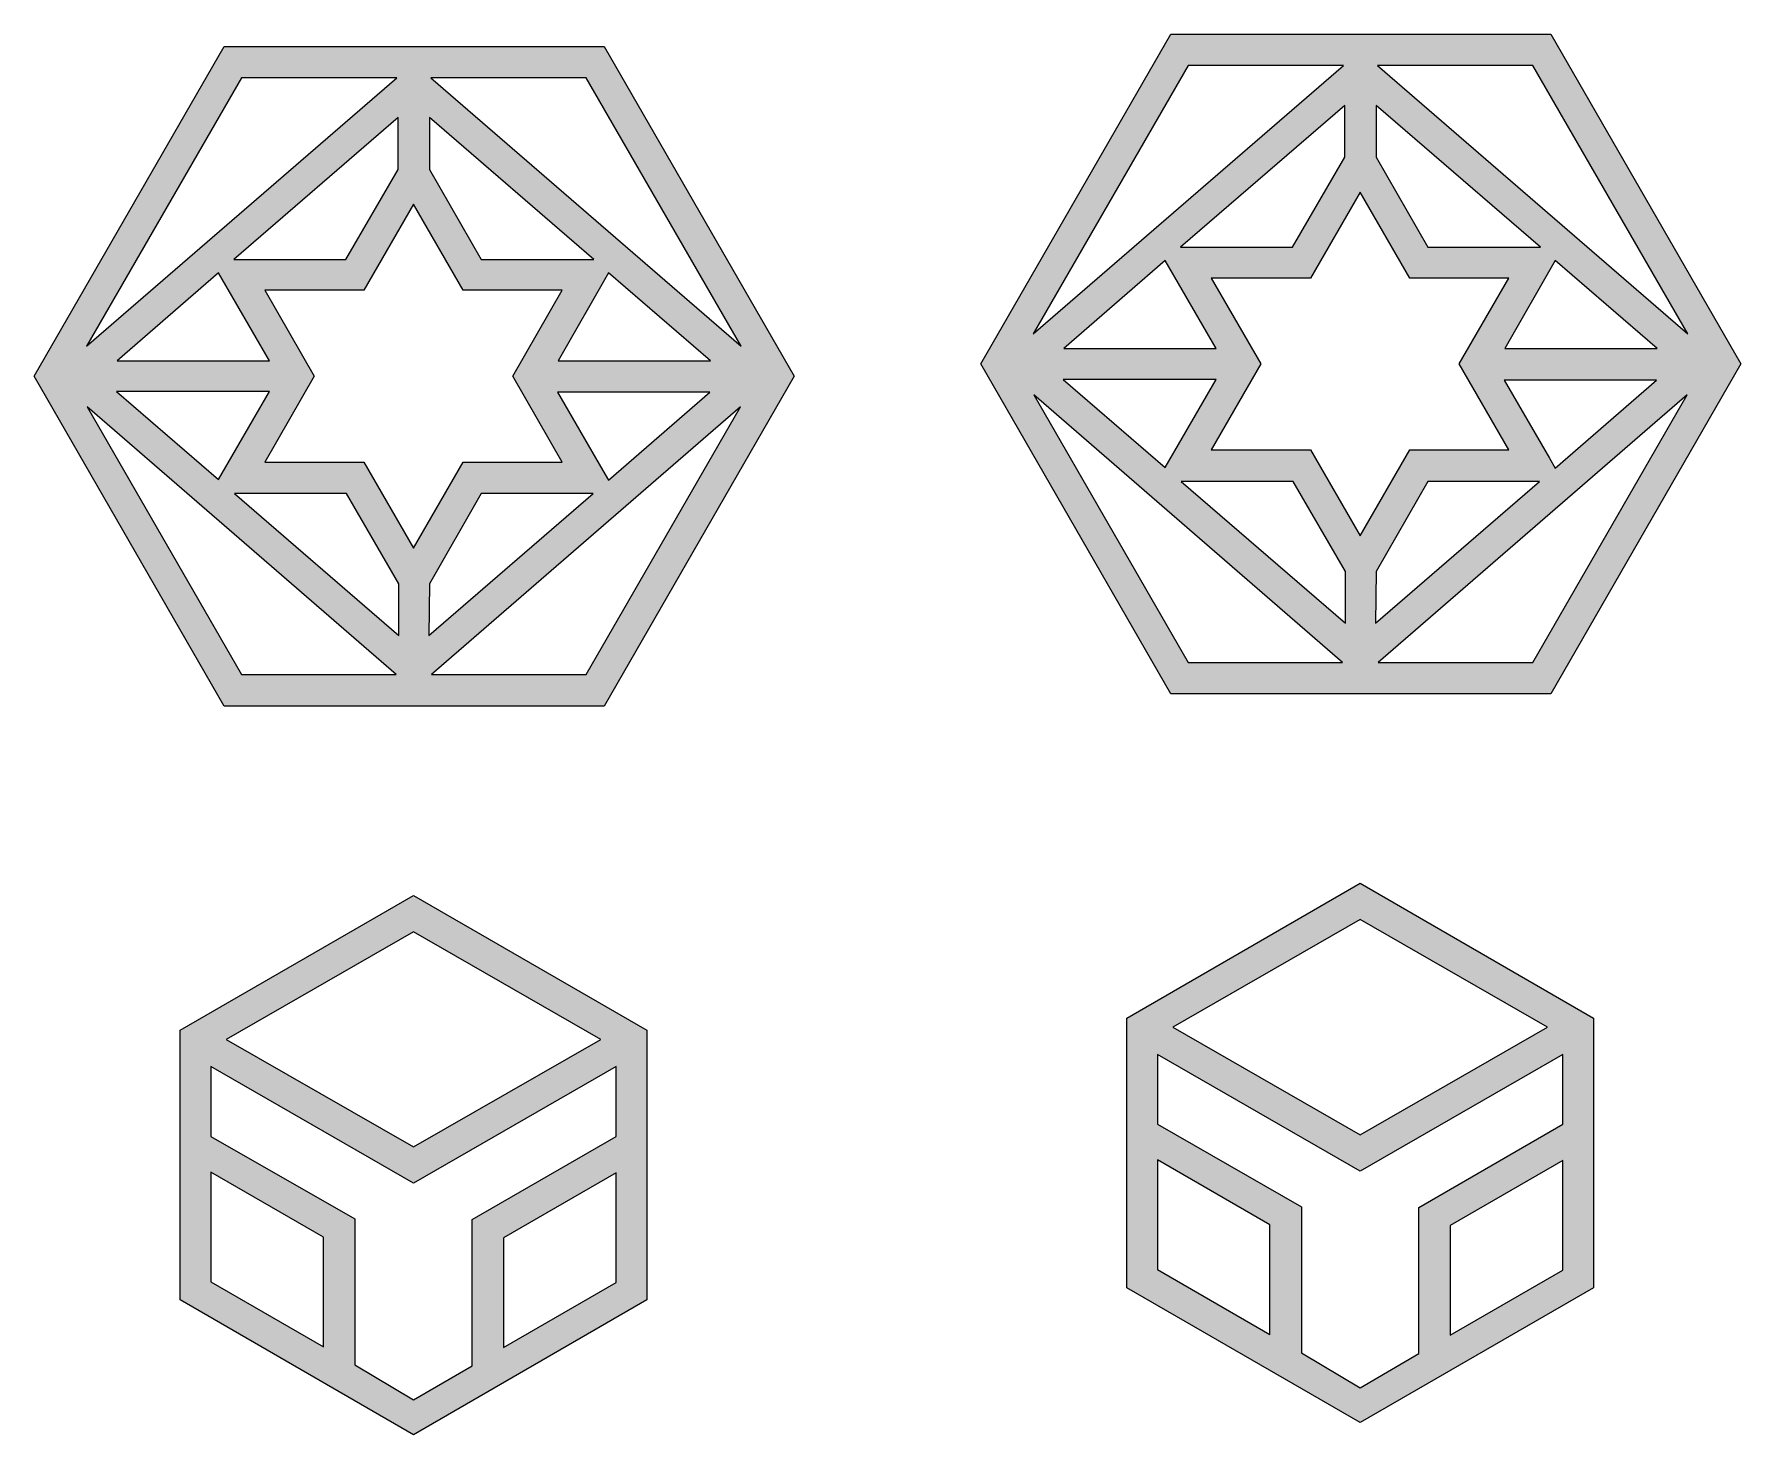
# Model space of a CAD drawing. Header units: millimetres. Extents: x -141 to 330, y -120 to 328.
# Drawn here: x -136.8 to -50.6, y -18.1 to 52.6 of the extents above; entities that cross this region are included whole.
import ezdxf

# ---------------------------------------------------------------- set-up
doc = ezdxf.new("R2010")
doc.units = ezdxf.units.MM
doc.header["$MEASUREMENT"] = 0
doc.layers.add('Layer 1', color=7, linetype='Continuous', lineweight=0)

msp = doc.modelspace()

# ---------------------------------------------------------------- hatches: boundary and pattern name
at = {"layer": 'Layer 1', "true_color": 0x231f20, "transparency": 33554687}
h = msp.add_hatch(color=250, dxfattribs=at)
h.dxf.hatch_style = 2
edge = h.paths.add_edge_path()
edge.add_spline(control_points=[(-61.136, 20.867), (-61.136, 20.867), (-68.933, 20.867), (-68.933, 20.867), (-68.933, 20.867), (-53.34, 34.378), (-53.34, 34.378), (-53.34, 34.378), (-61.136, 20.867), (-61.136, 20.867)], knot_values=[0, 0, 0, 0, 1, 1, 1, 2, 2, 2, 3, 3, 3, 3], degree=3, periodic=0)
edge = h.paths.add_edge_path()
edge.add_spline(control_points=[(-86.325, 34.378), (-86.325, 34.378), (-70.732, 20.867), (-70.732, 20.867), (-70.732, 20.867), (-78.528, 20.867), (-78.528, 20.867), (-78.528, 20.867), (-86.325, 34.378), (-86.325, 34.378)], knot_values=[0, 0, 0, 0, 1, 1, 1, 2, 2, 2, 3, 3, 3, 3], degree=3, periodic=0)
edge = h.paths.add_edge_path()
edge.add_spline(control_points=[(-78.528, 50.994), (-78.528, 50.994), (-70.697, 50.994), (-70.697, 50.994), (-70.697, 50.994), (-86.36, 37.447), (-86.36, 37.447), (-86.36, 37.447), (-78.528, 50.994), (-78.528, 50.994)], knot_values=[0, 0, 0, 0, 1, 1, 1, 2, 2, 2, 3, 3, 3, 3], degree=3, periodic=0)
edge = h.paths.add_edge_path()
edge.add_spline(control_points=[(-53.305, 37.447), (-53.305, 37.447), (-68.968, 50.994), (-68.968, 50.994), (-68.968, 50.994), (-61.136, 50.994), (-61.136, 50.994), (-61.136, 50.994), (-53.305, 37.447), (-53.305, 37.447)], knot_values=[0, 0, 0, 0, 1, 1, 1, 2, 2, 2, 3, 3, 3, 3], degree=3, periodic=0)
edge = h.paths.add_edge_path()
edge.add_spline(control_points=[(-60.007, 30.674), (-60.007, 30.674), (-60.29, 31.168), (-60.29, 31.168), (-60.29, 31.168), (-62.583, 35.119), (-62.583, 35.119), (-62.583, 35.119), (-54.892, 35.119), (-54.892, 35.119), (-54.892, 35.119), (-60.007, 30.674), (-60.007, 30.674)], knot_values=[0, 0, 0, 0, 1, 1, 1, 2, 2, 2, 3, 3, 3, 4, 4, 4, 4], degree=3, periodic=0)
edge = h.paths.add_edge_path()
edge.add_spline(control_points=[(-69.039, 25.453), (-69.039, 25.453), (-66.428, 30.004), (-66.428, 30.004), (-66.428, 30.004), (-60.784, 30.004), (-60.784, 30.004), (-60.784, 30.004), (-69.074, 22.842), (-69.074, 22.842), (-69.074, 22.842), (-69.039, 25.453), (-69.039, 25.453)], knot_values=[0, 0, 0, 0, 1, 1, 1, 2, 2, 2, 3, 3, 3, 4, 4, 4, 4], degree=3, periodic=0)
edge = h.paths.add_edge_path()
edge.add_spline(control_points=[(-73.237, 30.004), (-73.237, 30.004), (-70.591, 25.453), (-70.591, 25.453), (-70.591, 25.453), (-70.591, 22.842), (-70.591, 22.842), (-70.591, 22.842), (-78.881, 30.004), (-78.881, 30.004), (-78.881, 30.004), (-73.237, 30.004), (-73.237, 30.004)], knot_values=[0, 0, 0, 0, 1, 1, 1, 2, 2, 2, 3, 3, 3, 4, 4, 4, 4], degree=3, periodic=0)
edge = h.paths.add_edge_path()
edge.add_spline(control_points=[(-77.117, 35.154), (-77.117, 35.154), (-79.692, 30.709), (-79.692, 30.709), (-79.692, 30.709), (-84.843, 35.154), (-84.843, 35.154), (-84.843, 35.154), (-77.117, 35.154), (-77.117, 35.154)], knot_values=[0, 0, 0, 0, 1, 1, 1, 2, 2, 2, 3, 3, 3, 3], degree=3, periodic=0)
edge = h.paths.add_edge_path()
edge.add_spline(control_points=[(-79.692, 41.152), (-79.692, 41.152), (-77.117, 36.707), (-77.117, 36.707), (-77.117, 36.707), (-84.808, 36.707), (-84.808, 36.707), (-84.808, 36.707), (-79.692, 41.152), (-79.692, 41.152)], knot_values=[0, 0, 0, 0, 1, 1, 1, 2, 2, 2, 3, 3, 3, 3], degree=3, periodic=0)
edge = h.paths.add_edge_path()
edge.add_spline(control_points=[(-70.626, 46.373), (-70.626, 46.373), (-73.272, 41.822), (-73.272, 41.822), (-73.272, 41.822), (-78.916, 41.822), (-78.916, 41.822), (-78.916, 41.822), (-70.626, 48.983), (-70.626, 48.983), (-70.626, 48.983), (-70.626, 46.373), (-70.626, 46.373)], knot_values=[0, 0, 0, 0, 1, 1, 1, 2, 2, 2, 3, 3, 3, 4, 4, 4, 4], degree=3, periodic=0)
edge = h.paths.add_edge_path()
edge.add_spline(control_points=[(-66.428, 41.822), (-66.428, 41.822), (-69.039, 46.373), (-69.039, 46.373), (-69.039, 46.373), (-69.039, 48.983), (-69.039, 48.983), (-69.039, 48.983), (-60.748, 41.822), (-60.748, 41.822), (-60.748, 41.822), (-66.428, 41.822), (-66.428, 41.822)], knot_values=[0, 0, 0, 0, 1, 1, 1, 2, 2, 2, 3, 3, 3, 4, 4, 4, 4], degree=3, periodic=0)
edge = h.paths.add_edge_path()
edge.add_spline(control_points=[(-60.007, 41.152), (-60.007, 41.152), (-54.857, 36.707), (-54.857, 36.707), (-54.857, 36.707), (-62.547, 36.707), (-62.547, 36.707), (-62.547, 36.707), (-60.007, 41.152), (-60.007, 41.152)], knot_values=[0, 0, 0, 0, 1, 1, 1, 2, 2, 2, 3, 3, 3, 3], degree=3, periodic=0)
edge = h.paths.add_edge_path()
edge.add_spline(control_points=[(-69.85, 27.252), (-69.85, 27.252), (-72.355, 31.591), (-72.355, 31.591), (-72.355, 31.591), (-77.364, 31.591), (-77.364, 31.591), (-77.364, 31.591), (-74.859, 35.93), (-74.859, 35.93), (-74.859, 35.93), (-77.364, 40.27), (-77.364, 40.27), (-77.364, 40.27), (-72.355, 40.27), (-72.355, 40.27), (-72.355, 40.27), (-69.85, 44.609), (-69.85, 44.609), (-69.85, 44.609), (-67.345, 40.27), (-67.345, 40.27), (-67.345, 40.27), (-62.336, 40.27), (-62.336, 40.27), (-62.336, 40.27), (-64.841, 35.93), (-64.841, 35.93), (-64.841, 35.93), (-62.336, 31.591), (-62.336, 31.591), (-62.336, 31.591), (-67.345, 31.591), (-67.345, 31.591), (-67.345, 31.591), (-69.85, 27.252), (-69.85, 27.252)], knot_values=[0, 0, 0, 0, 1, 1, 1, 2, 2, 2, 3, 3, 3, 4, 4, 4, 5, 5, 5, 6, 6, 6, 7, 7, 7, 8, 8, 8, 9, 9, 9, 10, 10, 10, 11, 11, 11, 12, 12, 12, 12], degree=3, periodic=0)
edge = h.paths.add_edge_path()
edge.add_spline(control_points=[(-60.219, 52.582), (-60.219, 52.582), (-79.41, 52.582), (-79.41, 52.582), (-79.41, 52.582), (-89.006, 35.93), (-89.006, 35.93), (-89.006, 35.93), (-79.41, 19.279), (-79.41, 19.279), (-79.41, 19.279), (-60.219, 19.279), (-60.219, 19.279), (-60.219, 19.279), (-50.624, 35.93), (-50.624, 35.93), (-50.624, 35.93), (-60.219, 52.582), (-60.219, 52.582)], knot_values=[0, 0, 0, 0, 1, 1, 1, 2, 2, 2, 3, 3, 3, 4, 4, 4, 5, 5, 5, 6, 6, 6, 6], degree=3, periodic=0)
h = msp.add_hatch(color=250, dxfattribs=at)
h.dxf.hatch_style = 2
edge = h.paths.add_edge_path()
edge.add_spline(control_points=[(-108.938, 20.249), (-108.938, 20.249), (-116.734, 20.249), (-116.734, 20.249), (-116.734, 20.249), (-101.141, 33.761), (-101.141, 33.761), (-101.141, 33.761), (-108.938, 20.249), (-108.938, 20.249)], knot_values=[0, 0, 0, 0, 1, 1, 1, 2, 2, 2, 3, 3, 3, 3], degree=3, periodic=0)
edge = h.paths.add_edge_path()
edge.add_spline(control_points=[(-134.126, 33.761), (-134.126, 33.761), (-118.533, 20.249), (-118.533, 20.249), (-118.533, 20.249), (-126.33, 20.249), (-126.33, 20.249), (-126.33, 20.249), (-134.126, 33.761), (-134.126, 33.761)], knot_values=[0, 0, 0, 0, 1, 1, 1, 2, 2, 2, 3, 3, 3, 3], degree=3, periodic=0)
edge = h.paths.add_edge_path()
edge.add_spline(control_points=[(-126.33, 50.377), (-126.33, 50.377), (-118.498, 50.377), (-118.498, 50.377), (-118.498, 50.377), (-134.161, 36.83), (-134.161, 36.83), (-134.161, 36.83), (-126.33, 50.377), (-126.33, 50.377)], knot_values=[0, 0, 0, 0, 1, 1, 1, 2, 2, 2, 3, 3, 3, 3], degree=3, periodic=0)
edge = h.paths.add_edge_path()
edge.add_spline(control_points=[(-101.106, 36.83), (-101.106, 36.83), (-116.769, 50.377), (-116.769, 50.377), (-116.769, 50.377), (-108.938, 50.377), (-108.938, 50.377), (-108.938, 50.377), (-101.106, 36.83), (-101.106, 36.83)], knot_values=[0, 0, 0, 0, 1, 1, 1, 2, 2, 2, 3, 3, 3, 3], degree=3, periodic=0)
edge = h.paths.add_edge_path()
edge.add_spline(control_points=[(-107.809, 30.057), (-107.809, 30.057), (-108.091, 30.551), (-108.091, 30.551), (-108.091, 30.551), (-110.384, 34.502), (-110.384, 34.502), (-110.384, 34.502), (-102.694, 34.502), (-102.694, 34.502), (-102.694, 34.502), (-107.809, 30.057), (-107.809, 30.057)], knot_values=[0, 0, 0, 0, 1, 1, 1, 2, 2, 2, 3, 3, 3, 4, 4, 4, 4], degree=3, periodic=0)
edge = h.paths.add_edge_path()
edge.add_spline(control_points=[(-116.84, 24.836), (-116.84, 24.836), (-114.229, 29.386), (-114.229, 29.386), (-114.229, 29.386), (-108.585, 29.386), (-108.585, 29.386), (-108.585, 29.386), (-116.875, 22.225), (-116.875, 22.225), (-116.875, 22.225), (-116.84, 24.836), (-116.84, 24.836)], knot_values=[0, 0, 0, 0, 1, 1, 1, 2, 2, 2, 3, 3, 3, 4, 4, 4, 4], degree=3, periodic=0)
edge = h.paths.add_edge_path()
edge.add_spline(control_points=[(-121.038, 29.386), (-121.038, 29.386), (-118.392, 24.836), (-118.392, 24.836), (-118.392, 24.836), (-118.392, 22.225), (-118.392, 22.225), (-118.392, 22.225), (-126.682, 29.386), (-126.682, 29.386), (-126.682, 29.386), (-121.038, 29.386), (-121.038, 29.386)], knot_values=[0, 0, 0, 0, 1, 1, 1, 2, 2, 2, 3, 3, 3, 4, 4, 4, 4], degree=3, periodic=0)
edge = h.paths.add_edge_path()
edge.add_spline(control_points=[(-124.919, 34.537), (-124.919, 34.537), (-127.494, 30.092), (-127.494, 30.092), (-127.494, 30.092), (-132.644, 34.537), (-132.644, 34.537), (-132.644, 34.537), (-124.919, 34.537), (-124.919, 34.537)], knot_values=[0, 0, 0, 0, 1, 1, 1, 2, 2, 2, 3, 3, 3, 3], degree=3, periodic=0)
edge = h.paths.add_edge_path()
edge.add_spline(control_points=[(-127.494, 40.534), (-127.494, 40.534), (-124.919, 36.089), (-124.919, 36.089), (-124.919, 36.089), (-132.609, 36.089), (-132.609, 36.089), (-132.609, 36.089), (-127.494, 40.534), (-127.494, 40.534)], knot_values=[0, 0, 0, 0, 1, 1, 1, 2, 2, 2, 3, 3, 3, 3], degree=3, periodic=0)
edge = h.paths.add_edge_path()
edge.add_spline(control_points=[(-118.427, 45.755), (-118.427, 45.755), (-121.073, 41.204), (-121.073, 41.204), (-121.073, 41.204), (-126.718, 41.204), (-126.718, 41.204), (-126.718, 41.204), (-118.427, 48.366), (-118.427, 48.366), (-118.427, 48.366), (-118.427, 45.755), (-118.427, 45.755)], knot_values=[0, 0, 0, 0, 1, 1, 1, 2, 2, 2, 3, 3, 3, 4, 4, 4, 4], degree=3, periodic=0)
edge = h.paths.add_edge_path()
edge.add_spline(control_points=[(-114.229, 41.204), (-114.229, 41.204), (-116.84, 45.755), (-116.84, 45.755), (-116.84, 45.755), (-116.84, 48.366), (-116.84, 48.366), (-116.84, 48.366), (-108.55, 41.204), (-108.55, 41.204), (-108.55, 41.204), (-114.229, 41.204), (-114.229, 41.204)], knot_values=[0, 0, 0, 0, 1, 1, 1, 2, 2, 2, 3, 3, 3, 4, 4, 4, 4], degree=3, periodic=0)
edge = h.paths.add_edge_path()
edge.add_spline(control_points=[(-107.809, 40.534), (-107.809, 40.534), (-102.658, 36.089), (-102.658, 36.089), (-102.658, 36.089), (-110.349, 36.089), (-110.349, 36.089), (-110.349, 36.089), (-107.809, 40.534), (-107.809, 40.534)], knot_values=[0, 0, 0, 0, 1, 1, 1, 2, 2, 2, 3, 3, 3, 3], degree=3, periodic=0)
edge = h.paths.add_edge_path()
edge.add_spline(control_points=[(-117.651, 26.635), (-117.651, 26.635), (-120.156, 30.974), (-120.156, 30.974), (-120.156, 30.974), (-125.166, 30.974), (-125.166, 30.974), (-125.166, 30.974), (-122.661, 35.313), (-122.661, 35.313), (-122.661, 35.313), (-125.166, 39.652), (-125.166, 39.652), (-125.166, 39.652), (-120.156, 39.652), (-120.156, 39.652), (-120.156, 39.652), (-117.651, 43.991), (-117.651, 43.991), (-117.651, 43.991), (-115.147, 39.652), (-115.147, 39.652), (-115.147, 39.652), (-110.137, 39.652), (-110.137, 39.652), (-110.137, 39.652), (-112.642, 35.313), (-112.642, 35.313), (-112.642, 35.313), (-110.137, 30.974), (-110.137, 30.974), (-110.137, 30.974), (-115.147, 30.974), (-115.147, 30.974), (-115.147, 30.974), (-117.651, 26.635), (-117.651, 26.635)], knot_values=[0, 0, 0, 0, 1, 1, 1, 2, 2, 2, 3, 3, 3, 4, 4, 4, 5, 5, 5, 6, 6, 6, 7, 7, 7, 8, 8, 8, 9, 9, 9, 10, 10, 10, 11, 11, 11, 12, 12, 12, 12], degree=3, periodic=0)
edge = h.paths.add_edge_path()
edge.add_spline(control_points=[(-108.021, 51.964), (-108.021, 51.964), (-127.212, 51.964), (-127.212, 51.964), (-127.212, 51.964), (-136.807, 35.313), (-136.807, 35.313), (-136.807, 35.313), (-127.212, 18.662), (-127.212, 18.662), (-127.212, 18.662), (-108.021, 18.662), (-108.021, 18.662), (-108.021, 18.662), (-98.425, 35.313), (-98.425, 35.313), (-98.425, 35.313), (-108.021, 51.964), (-108.021, 51.964)], knot_values=[0, 0, 0, 0, 1, 1, 1, 2, 2, 2, 3, 3, 3, 4, 4, 4, 5, 5, 5, 6, 6, 6, 6], degree=3, periodic=0)
h = msp.add_hatch(color=250, dxfattribs=at)
h.dxf.hatch_style = 2
edge = h.paths.add_edge_path()
edge.add_spline(control_points=[(-65.299, -13.106), (-65.299, -13.106), (-65.299, -7.567), (-65.299, -7.567), (-65.299, -7.567), (-59.619, -4.286), (-59.619, -4.286), (-59.619, -4.286), (-59.619, -9.825), (-59.619, -9.825), (-59.619, -9.825), (-65.299, -13.106), (-65.299, -13.106)], knot_values=[0, 0, 0, 0, 1, 1, 1, 2, 2, 2, 3, 3, 3, 4, 4, 4, 4], degree=3, periodic=0)
edge = h.paths.add_edge_path()
edge.add_spline(control_points=[(-72.813, -13.988), (-72.813, -13.988), (-72.813, -6.615), (-72.813, -6.615), (-72.813, -6.615), (-80.081, -2.452), (-80.081, -2.452), (-80.081, -2.452), (-80.081, 1.076), (-80.081, 1.076), (-80.081, 1.076), (-69.85, -4.815), (-69.85, -4.815), (-69.85, -4.815), (-59.619, 1.076), (-59.619, 1.076), (-59.619, 1.076), (-59.619, -2.452), (-59.619, -2.452), (-59.619, -2.452), (-66.887, -6.65), (-66.887, -6.65), (-66.887, -6.65), (-66.887, -14.023), (-66.887, -14.023), (-66.887, -14.023), (-69.85, -15.752), (-69.85, -15.752), (-69.85, -15.752), (-72.813, -13.988), (-72.813, -13.988)], knot_values=[0, 0, 0, 0, 1, 1, 1, 2, 2, 2, 3, 3, 3, 4, 4, 4, 5, 5, 5, 6, 6, 6, 7, 7, 7, 8, 8, 8, 9, 9, 9, 10, 10, 10, 10], degree=3, periodic=0)
edge = h.paths.add_edge_path()
edge.add_spline(control_points=[(-80.081, -4.251), (-80.081, -4.251), (-74.401, -7.532), (-74.401, -7.532), (-74.401, -7.532), (-74.401, -13.07), (-74.401, -13.07), (-74.401, -13.07), (-80.081, -9.79), (-80.081, -9.79), (-80.081, -9.79), (-80.081, -4.251), (-80.081, -4.251)], knot_values=[0, 0, 0, 0, 1, 1, 1, 2, 2, 2, 3, 3, 3, 4, 4, 4, 4], degree=3, periodic=0)
edge = h.paths.add_edge_path()
edge.add_spline(control_points=[(-60.396, 2.452), (-60.396, 2.452), (-69.85, -2.981), (-69.85, -2.981), (-69.85, -2.981), (-79.304, 2.452), (-79.304, 2.452), (-79.304, 2.452), (-69.85, 7.885), (-69.85, 7.885), (-69.85, 7.885), (-60.396, 2.452), (-60.396, 2.452)], knot_values=[0, 0, 0, 0, 1, 1, 1, 2, 2, 2, 3, 3, 3, 4, 4, 4, 4], degree=3, periodic=0)
edge = h.paths.add_edge_path()
edge.add_spline(control_points=[(-69.85, 9.719), (-69.85, 9.719), (-81.633, 2.91), (-81.633, 2.91), (-81.633, 2.91), (-81.633, -10.707), (-81.633, -10.707), (-81.633, -10.707), (-69.85, -17.515), (-69.85, -17.515), (-69.85, -17.515), (-58.067, -10.707), (-58.067, -10.707), (-58.067, -10.707), (-58.067, 2.91), (-58.067, 2.91), (-58.067, 2.91), (-69.85, 9.719), (-69.85, 9.719)], knot_values=[0, 0, 0, 0, 1, 1, 1, 2, 2, 2, 3, 3, 3, 4, 4, 4, 5, 5, 5, 6, 6, 6, 6], degree=3, periodic=0)
h = msp.add_hatch(color=250, dxfattribs=at)
h.dxf.hatch_style = 2
edge = h.paths.add_edge_path()
edge.add_spline(control_points=[(-113.101, -13.723), (-113.101, -13.723), (-113.101, -8.184), (-113.101, -8.184), (-113.101, -8.184), (-107.421, -4.904), (-107.421, -4.904), (-107.421, -4.904), (-107.421, -10.442), (-107.421, -10.442), (-107.421, -10.442), (-113.101, -13.723), (-113.101, -13.723)], knot_values=[0, 0, 0, 0, 1, 1, 1, 2, 2, 2, 3, 3, 3, 4, 4, 4, 4], degree=3, periodic=0)
edge = h.paths.add_edge_path()
edge.add_spline(control_points=[(-120.615, -14.605), (-120.615, -14.605), (-120.615, -7.232), (-120.615, -7.232), (-120.615, -7.232), (-127.882, -3.069), (-127.882, -3.069), (-127.882, -3.069), (-127.882, 0.459), (-127.882, 0.459), (-127.882, 0.459), (-117.651, -5.433), (-117.651, -5.433), (-117.651, -5.433), (-107.421, 0.459), (-107.421, 0.459), (-107.421, 0.459), (-107.421, -3.069), (-107.421, -3.069), (-107.421, -3.069), (-114.688, -7.267), (-114.688, -7.267), (-114.688, -7.267), (-114.688, -14.64), (-114.688, -14.64), (-114.688, -14.64), (-117.651, -16.369), (-117.651, -16.369), (-117.651, -16.369), (-120.615, -14.605), (-120.615, -14.605)], knot_values=[0, 0, 0, 0, 1, 1, 1, 2, 2, 2, 3, 3, 3, 4, 4, 4, 5, 5, 5, 6, 6, 6, 7, 7, 7, 8, 8, 8, 9, 9, 9, 10, 10, 10, 10], degree=3, periodic=0)
edge = h.paths.add_edge_path()
edge.add_spline(control_points=[(-127.882, -4.868), (-127.882, -4.868), (-122.202, -8.149), (-122.202, -8.149), (-122.202, -8.149), (-122.202, -13.688), (-122.202, -13.688), (-122.202, -13.688), (-127.882, -10.407), (-127.882, -10.407), (-127.882, -10.407), (-127.882, -4.868), (-127.882, -4.868)], knot_values=[0, 0, 0, 0, 1, 1, 1, 2, 2, 2, 3, 3, 3, 4, 4, 4, 4], degree=3, periodic=0)
edge = h.paths.add_edge_path()
edge.add_spline(control_points=[(-108.197, 1.834), (-108.197, 1.834), (-117.651, -3.598), (-117.651, -3.598), (-117.651, -3.598), (-127.106, 1.834), (-127.106, 1.834), (-127.106, 1.834), (-117.651, 7.267), (-117.651, 7.267), (-117.651, 7.267), (-108.197, 1.834), (-108.197, 1.834)], knot_values=[0, 0, 0, 0, 1, 1, 1, 2, 2, 2, 3, 3, 3, 4, 4, 4, 4], degree=3, periodic=0)
edge = h.paths.add_edge_path()
edge.add_spline(control_points=[(-117.651, 9.102), (-117.651, 9.102), (-129.434, 2.293), (-129.434, 2.293), (-129.434, 2.293), (-129.434, -11.324), (-129.434, -11.324), (-129.434, -11.324), (-117.651, -18.133), (-117.651, -18.133), (-117.651, -18.133), (-105.869, -11.324), (-105.869, -11.324), (-105.869, -11.324), (-105.869, 2.293), (-105.869, 2.293), (-105.869, 2.293), (-117.651, 9.102), (-117.651, 9.102)], knot_values=[0, 0, 0, 0, 1, 1, 1, 2, 2, 2, 3, 3, 3, 4, 4, 4, 5, 5, 5, 6, 6, 6, 6], degree=3, periodic=0)

# ---------------------------------------------------------------- linework, layer by layer
at = {"layer": 'Layer 1'}
for points, knots in [([(-60.219, 52.582), (-60.219, 52.582), (-79.41, 52.582), (-79.41, 52.582), (-79.41, 52.582), (-89.006, 35.93), (-89.006, 35.93), (-89.006, 35.93), (-79.41, 19.279), (-79.41, 19.279), (-79.41, 19.279), (-60.219, 19.279), (-60.219, 19.279), (-60.219, 19.279), (-50.624, 35.93), (-50.624, 35.93), (-50.624, 35.93), (-60.219, 52.582), (-60.219, 52.582)], [0, 0, 0, 0, 1, 1, 1, 2, 2, 2, 3, 3, 3, 4, 4, 4, 5, 5, 5, 6, 6, 6, 6]), ([(-108.021, 51.964), (-108.021, 51.964), (-127.212, 51.964), (-127.212, 51.964), (-127.212, 51.964), (-136.807, 35.313), (-136.807, 35.313), (-136.807, 35.313), (-127.212, 18.662), (-127.212, 18.662), (-127.212, 18.662), (-108.021, 18.662), (-108.021, 18.662), (-108.021, 18.662), (-98.425, 35.313), (-98.425, 35.313), (-98.425, 35.313), (-108.021, 51.964), (-108.021, 51.964)], [0, 0, 0, 0, 1, 1, 1, 2, 2, 2, 3, 3, 3, 4, 4, 4, 5, 5, 5, 6, 6, 6, 6]), ([(-78.528, 50.994), (-78.528, 50.994), (-70.697, 50.994), (-70.697, 50.994), (-70.697, 50.994), (-86.36, 37.447), (-86.36, 37.447), (-86.36, 37.447), (-78.528, 50.994), (-78.528, 50.994)], [0, 0, 0, 0, 1, 1, 1, 2, 2, 2, 3, 3, 3, 3]), ([(-53.305, 37.447), (-53.305, 37.447), (-68.968, 50.994), (-68.968, 50.994), (-68.968, 50.994), (-61.136, 50.994), (-61.136, 50.994), (-61.136, 50.994), (-53.305, 37.447), (-53.305, 37.447)], [0, 0, 0, 0, 1, 1, 1, 2, 2, 2, 3, 3, 3, 3]), ([(-126.33, 50.377), (-126.33, 50.377), (-118.498, 50.377), (-118.498, 50.377), (-118.498, 50.377), (-134.161, 36.83), (-134.161, 36.83), (-134.161, 36.83), (-126.33, 50.377), (-126.33, 50.377)], [0, 0, 0, 0, 1, 1, 1, 2, 2, 2, 3, 3, 3, 3]), ([(-101.106, 36.83), (-101.106, 36.83), (-116.769, 50.377), (-116.769, 50.377), (-116.769, 50.377), (-108.938, 50.377), (-108.938, 50.377), (-108.938, 50.377), (-101.106, 36.83), (-101.106, 36.83)], [0, 0, 0, 0, 1, 1, 1, 2, 2, 2, 3, 3, 3, 3]), ([(-118.427, 45.755), (-118.427, 45.755), (-121.073, 41.204), (-121.073, 41.204), (-121.073, 41.204), (-126.718, 41.204), (-126.718, 41.204), (-126.718, 41.204), (-118.427, 48.366), (-118.427, 48.366), (-118.427, 48.366), (-118.427, 45.755), (-118.427, 45.755)], [0, 0, 0, 0, 1, 1, 1, 2, 2, 2, 3, 3, 3, 4, 4, 4, 4]), ([(-114.229, 41.204), (-114.229, 41.204), (-116.84, 45.755), (-116.84, 45.755), (-116.84, 45.755), (-116.84, 48.366), (-116.84, 48.366), (-116.84, 48.366), (-108.55, 41.204), (-108.55, 41.204), (-108.55, 41.204), (-114.229, 41.204), (-114.229, 41.204)], [0, 0, 0, 0, 1, 1, 1, 2, 2, 2, 3, 3, 3, 4, 4, 4, 4]), ([(-70.626, 46.373), (-70.626, 46.373), (-73.272, 41.822), (-73.272, 41.822), (-73.272, 41.822), (-78.916, 41.822), (-78.916, 41.822), (-78.916, 41.822), (-70.626, 48.983), (-70.626, 48.983), (-70.626, 48.983), (-70.626, 46.373), (-70.626, 46.373)], [0, 0, 0, 0, 1, 1, 1, 2, 2, 2, 3, 3, 3, 4, 4, 4, 4]), ([(-66.428, 41.822), (-66.428, 41.822), (-69.039, 46.373), (-69.039, 46.373), (-69.039, 46.373), (-69.039, 48.983), (-69.039, 48.983), (-69.039, 48.983), (-60.748, 41.822), (-60.748, 41.822), (-60.748, 41.822), (-66.428, 41.822), (-66.428, 41.822)], [0, 0, 0, 0, 1, 1, 1, 2, 2, 2, 3, 3, 3, 4, 4, 4, 4]), ([(-117.651, 26.635), (-117.651, 26.635), (-120.156, 30.974), (-120.156, 30.974), (-120.156, 30.974), (-125.166, 30.974), (-125.166, 30.974), (-125.166, 30.974), (-122.661, 35.313), (-122.661, 35.313), (-122.661, 35.313), (-125.166, 39.652), (-125.166, 39.652), (-125.166, 39.652), (-120.156, 39.652), (-120.156, 39.652), (-120.156, 39.652), (-117.651, 43.991), (-117.651, 43.991), (-117.651, 43.991), (-115.147, 39.652), (-115.147, 39.652), (-115.147, 39.652), (-110.137, 39.652), (-110.137, 39.652), (-110.137, 39.652), (-112.642, 35.313), (-112.642, 35.313), (-112.642, 35.313), (-110.137, 30.974), (-110.137, 30.974), (-110.137, 30.974), (-115.147, 30.974), (-115.147, 30.974), (-115.147, 30.974), (-117.651, 26.635), (-117.651, 26.635)], [0, 0, 0, 0, 1, 1, 1, 2, 2, 2, 3, 3, 3, 4, 4, 4, 5, 5, 5, 6, 6, 6, 7, 7, 7, 8, 8, 8, 9, 9, 9, 10, 10, 10, 11, 11, 11, 12, 12, 12, 12]), ([(-69.85, 27.252), (-69.85, 27.252), (-72.355, 31.591), (-72.355, 31.591), (-72.355, 31.591), (-77.364, 31.591), (-77.364, 31.591), (-77.364, 31.591), (-74.859, 35.93), (-74.859, 35.93), (-74.859, 35.93), (-77.364, 40.27), (-77.364, 40.27), (-77.364, 40.27), (-72.355, 40.27), (-72.355, 40.27), (-72.355, 40.27), (-69.85, 44.609), (-69.85, 44.609), (-69.85, 44.609), (-67.345, 40.27), (-67.345, 40.27), (-67.345, 40.27), (-62.336, 40.27), (-62.336, 40.27), (-62.336, 40.27), (-64.841, 35.93), (-64.841, 35.93), (-64.841, 35.93), (-62.336, 31.591), (-62.336, 31.591), (-62.336, 31.591), (-67.345, 31.591), (-67.345, 31.591), (-67.345, 31.591), (-69.85, 27.252), (-69.85, 27.252)], [0, 0, 0, 0, 1, 1, 1, 2, 2, 2, 3, 3, 3, 4, 4, 4, 5, 5, 5, 6, 6, 6, 7, 7, 7, 8, 8, 8, 9, 9, 9, 10, 10, 10, 11, 11, 11, 12, 12, 12, 12]), ([(-127.494, 40.534), (-127.494, 40.534), (-124.919, 36.089), (-124.919, 36.089), (-124.919, 36.089), (-132.609, 36.089), (-132.609, 36.089), (-132.609, 36.089), (-127.494, 40.534), (-127.494, 40.534)], [0, 0, 0, 0, 1, 1, 1, 2, 2, 2, 3, 3, 3, 3]), ([(-107.809, 40.534), (-107.809, 40.534), (-102.658, 36.089), (-102.658, 36.089), (-102.658, 36.089), (-110.349, 36.089), (-110.349, 36.089), (-110.349, 36.089), (-107.809, 40.534), (-107.809, 40.534)], [0, 0, 0, 0, 1, 1, 1, 2, 2, 2, 3, 3, 3, 3]), ([(-79.692, 41.152), (-79.692, 41.152), (-77.117, 36.707), (-77.117, 36.707), (-77.117, 36.707), (-84.808, 36.707), (-84.808, 36.707), (-84.808, 36.707), (-79.692, 41.152), (-79.692, 41.152)], [0, 0, 0, 0, 1, 1, 1, 2, 2, 2, 3, 3, 3, 3]), ([(-60.007, 41.152), (-60.007, 41.152), (-54.857, 36.707), (-54.857, 36.707), (-54.857, 36.707), (-62.547, 36.707), (-62.547, 36.707), (-62.547, 36.707), (-60.007, 41.152), (-60.007, 41.152)], [0, 0, 0, 0, 1, 1, 1, 2, 2, 2, 3, 3, 3, 3]), ([(-124.919, 34.537), (-124.919, 34.537), (-127.494, 30.092), (-127.494, 30.092), (-127.494, 30.092), (-132.644, 34.537), (-132.644, 34.537), (-132.644, 34.537), (-124.919, 34.537), (-124.919, 34.537)], [0, 0, 0, 0, 1, 1, 1, 2, 2, 2, 3, 3, 3, 3]), ([(-107.809, 30.057), (-107.809, 30.057), (-108.091, 30.551), (-108.091, 30.551), (-108.091, 30.551), (-110.384, 34.502), (-110.384, 34.502), (-110.384, 34.502), (-102.694, 34.502), (-102.694, 34.502), (-102.694, 34.502), (-107.809, 30.057), (-107.809, 30.057)], [0, 0, 0, 0, 1, 1, 1, 2, 2, 2, 3, 3, 3, 4, 4, 4, 4]), ([(-77.117, 35.154), (-77.117, 35.154), (-79.692, 30.709), (-79.692, 30.709), (-79.692, 30.709), (-84.843, 35.154), (-84.843, 35.154), (-84.843, 35.154), (-77.117, 35.154), (-77.117, 35.154)], [0, 0, 0, 0, 1, 1, 1, 2, 2, 2, 3, 3, 3, 3]), ([(-60.007, 30.674), (-60.007, 30.674), (-60.29, 31.168), (-60.29, 31.168), (-60.29, 31.168), (-62.583, 35.119), (-62.583, 35.119), (-62.583, 35.119), (-54.892, 35.119), (-54.892, 35.119), (-54.892, 35.119), (-60.007, 30.674), (-60.007, 30.674)], [0, 0, 0, 0, 1, 1, 1, 2, 2, 2, 3, 3, 3, 4, 4, 4, 4]), ([(-134.126, 33.761), (-134.126, 33.761), (-118.533, 20.249), (-118.533, 20.249), (-118.533, 20.249), (-126.33, 20.249), (-126.33, 20.249), (-126.33, 20.249), (-134.126, 33.761), (-134.126, 33.761)], [0, 0, 0, 0, 1, 1, 1, 2, 2, 2, 3, 3, 3, 3]), ([(-108.938, 20.249), (-108.938, 20.249), (-116.734, 20.249), (-116.734, 20.249), (-116.734, 20.249), (-101.141, 33.761), (-101.141, 33.761), (-101.141, 33.761), (-108.938, 20.249), (-108.938, 20.249)], [0, 0, 0, 0, 1, 1, 1, 2, 2, 2, 3, 3, 3, 3]), ([(-86.325, 34.378), (-86.325, 34.378), (-70.732, 20.867), (-70.732, 20.867), (-70.732, 20.867), (-78.528, 20.867), (-78.528, 20.867), (-78.528, 20.867), (-86.325, 34.378), (-86.325, 34.378)], [0, 0, 0, 0, 1, 1, 1, 2, 2, 2, 3, 3, 3, 3]), ([(-61.136, 20.867), (-61.136, 20.867), (-68.933, 20.867), (-68.933, 20.867), (-68.933, 20.867), (-53.34, 34.378), (-53.34, 34.378), (-53.34, 34.378), (-61.136, 20.867), (-61.136, 20.867)], [0, 0, 0, 0, 1, 1, 1, 2, 2, 2, 3, 3, 3, 3]), ([(-121.038, 29.386), (-121.038, 29.386), (-118.392, 24.836), (-118.392, 24.836), (-118.392, 24.836), (-118.392, 22.225), (-118.392, 22.225), (-118.392, 22.225), (-126.682, 29.386), (-126.682, 29.386), (-126.682, 29.386), (-121.038, 29.386), (-121.038, 29.386)], [0, 0, 0, 0, 1, 1, 1, 2, 2, 2, 3, 3, 3, 4, 4, 4, 4]), ([(-116.84, 24.836), (-116.84, 24.836), (-114.229, 29.386), (-114.229, 29.386), (-114.229, 29.386), (-108.585, 29.386), (-108.585, 29.386), (-108.585, 29.386), (-116.875, 22.225), (-116.875, 22.225), (-116.875, 22.225), (-116.84, 24.836), (-116.84, 24.836)], [0, 0, 0, 0, 1, 1, 1, 2, 2, 2, 3, 3, 3, 4, 4, 4, 4]), ([(-73.237, 30.004), (-73.237, 30.004), (-70.591, 25.453), (-70.591, 25.453), (-70.591, 25.453), (-70.591, 22.842), (-70.591, 22.842), (-70.591, 22.842), (-78.881, 30.004), (-78.881, 30.004), (-78.881, 30.004), (-73.237, 30.004), (-73.237, 30.004)], [0, 0, 0, 0, 1, 1, 1, 2, 2, 2, 3, 3, 3, 4, 4, 4, 4]), ([(-69.039, 25.453), (-69.039, 25.453), (-66.428, 30.004), (-66.428, 30.004), (-66.428, 30.004), (-60.784, 30.004), (-60.784, 30.004), (-60.784, 30.004), (-69.074, 22.842), (-69.074, 22.842), (-69.074, 22.842), (-69.039, 25.453), (-69.039, 25.453)], [0, 0, 0, 0, 1, 1, 1, 2, 2, 2, 3, 3, 3, 4, 4, 4, 4]), ([(-69.85, 9.719), (-69.85, 9.719), (-81.633, 2.91), (-81.633, 2.91), (-81.633, 2.91), (-81.633, -10.707), (-81.633, -10.707), (-81.633, -10.707), (-69.85, -17.515), (-69.85, -17.515), (-69.85, -17.515), (-58.067, -10.707), (-58.067, -10.707), (-58.067, -10.707), (-58.067, 2.91), (-58.067, 2.91), (-58.067, 2.91), (-69.85, 9.719), (-69.85, 9.719)], [0, 0, 0, 0, 1, 1, 1, 2, 2, 2, 3, 3, 3, 4, 4, 4, 5, 5, 5, 6, 6, 6, 6]), ([(-117.651, 9.102), (-117.651, 9.102), (-129.434, 2.293), (-129.434, 2.293), (-129.434, 2.293), (-129.434, -11.324), (-129.434, -11.324), (-129.434, -11.324), (-117.651, -18.133), (-117.651, -18.133), (-117.651, -18.133), (-105.869, -11.324), (-105.869, -11.324), (-105.869, -11.324), (-105.869, 2.293), (-105.869, 2.293), (-105.869, 2.293), (-117.651, 9.102), (-117.651, 9.102)], [0, 0, 0, 0, 1, 1, 1, 2, 2, 2, 3, 3, 3, 4, 4, 4, 5, 5, 5, 6, 6, 6, 6]), ([(-60.396, 2.452), (-60.396, 2.452), (-69.85, -2.981), (-69.85, -2.981), (-69.85, -2.981), (-79.304, 2.452), (-79.304, 2.452), (-79.304, 2.452), (-69.85, 7.885), (-69.85, 7.885), (-69.85, 7.885), (-60.396, 2.452), (-60.396, 2.452)], [0, 0, 0, 0, 1, 1, 1, 2, 2, 2, 3, 3, 3, 4, 4, 4, 4]), ([(-108.197, 1.834), (-108.197, 1.834), (-117.651, -3.598), (-117.651, -3.598), (-117.651, -3.598), (-127.106, 1.834), (-127.106, 1.834), (-127.106, 1.834), (-117.651, 7.267), (-117.651, 7.267), (-117.651, 7.267), (-108.197, 1.834), (-108.197, 1.834)], [0, 0, 0, 0, 1, 1, 1, 2, 2, 2, 3, 3, 3, 4, 4, 4, 4]), ([(-72.813, -13.988), (-72.813, -13.988), (-72.813, -6.615), (-72.813, -6.615), (-72.813, -6.615), (-80.081, -2.452), (-80.081, -2.452), (-80.081, -2.452), (-80.081, 1.076), (-80.081, 1.076), (-80.081, 1.076), (-69.85, -4.815), (-69.85, -4.815), (-69.85, -4.815), (-59.619, 1.076), (-59.619, 1.076), (-59.619, 1.076), (-59.619, -2.452), (-59.619, -2.452), (-59.619, -2.452), (-66.887, -6.65), (-66.887, -6.65), (-66.887, -6.65), (-66.887, -14.023), (-66.887, -14.023), (-66.887, -14.023), (-69.85, -15.752), (-69.85, -15.752), (-69.85, -15.752), (-72.813, -13.988), (-72.813, -13.988)], [0, 0, 0, 0, 1, 1, 1, 2, 2, 2, 3, 3, 3, 4, 4, 4, 5, 5, 5, 6, 6, 6, 7, 7, 7, 8, 8, 8, 9, 9, 9, 10, 10, 10, 10]), ([(-120.615, -14.605), (-120.615, -14.605), (-120.615, -7.232), (-120.615, -7.232), (-120.615, -7.232), (-127.882, -3.069), (-127.882, -3.069), (-127.882, -3.069), (-127.882, 0.459), (-127.882, 0.459), (-127.882, 0.459), (-117.651, -5.433), (-117.651, -5.433), (-117.651, -5.433), (-107.421, 0.459), (-107.421, 0.459), (-107.421, 0.459), (-107.421, -3.069), (-107.421, -3.069), (-107.421, -3.069), (-114.688, -7.267), (-114.688, -7.267), (-114.688, -7.267), (-114.688, -14.64), (-114.688, -14.64), (-114.688, -14.64), (-117.651, -16.369), (-117.651, -16.369), (-117.651, -16.369), (-120.615, -14.605), (-120.615, -14.605)], [0, 0, 0, 0, 1, 1, 1, 2, 2, 2, 3, 3, 3, 4, 4, 4, 5, 5, 5, 6, 6, 6, 7, 7, 7, 8, 8, 8, 9, 9, 9, 10, 10, 10, 10]), ([(-80.081, -4.251), (-80.081, -4.251), (-74.401, -7.532), (-74.401, -7.532), (-74.401, -7.532), (-74.401, -13.07), (-74.401, -13.07), (-74.401, -13.07), (-80.081, -9.79), (-80.081, -9.79), (-80.081, -9.79), (-80.081, -4.251), (-80.081, -4.251)], [0, 0, 0, 0, 1, 1, 1, 2, 2, 2, 3, 3, 3, 4, 4, 4, 4]), ([(-65.299, -13.106), (-65.299, -13.106), (-65.299, -7.567), (-65.299, -7.567), (-65.299, -7.567), (-59.619, -4.286), (-59.619, -4.286), (-59.619, -4.286), (-59.619, -9.825), (-59.619, -9.825), (-59.619, -9.825), (-65.299, -13.106), (-65.299, -13.106)], [0, 0, 0, 0, 1, 1, 1, 2, 2, 2, 3, 3, 3, 4, 4, 4, 4]), ([(-127.882, -4.868), (-127.882, -4.868), (-122.202, -8.149), (-122.202, -8.149), (-122.202, -8.149), (-122.202, -13.688), (-122.202, -13.688), (-122.202, -13.688), (-127.882, -10.407), (-127.882, -10.407), (-127.882, -10.407), (-127.882, -4.868), (-127.882, -4.868)], [0, 0, 0, 0, 1, 1, 1, 2, 2, 2, 3, 3, 3, 4, 4, 4, 4]), ([(-113.101, -13.723), (-113.101, -13.723), (-113.101, -8.184), (-113.101, -8.184), (-113.101, -8.184), (-107.421, -4.904), (-107.421, -4.904), (-107.421, -4.904), (-107.421, -10.442), (-107.421, -10.442), (-107.421, -10.442), (-113.101, -13.723), (-113.101, -13.723)], [0, 0, 0, 0, 1, 1, 1, 2, 2, 2, 3, 3, 3, 4, 4, 4, 4])]:
    msp.add_open_spline(points, degree=3, knots=knots, dxfattribs=at)

doc.saveas('drawing.dxf')
